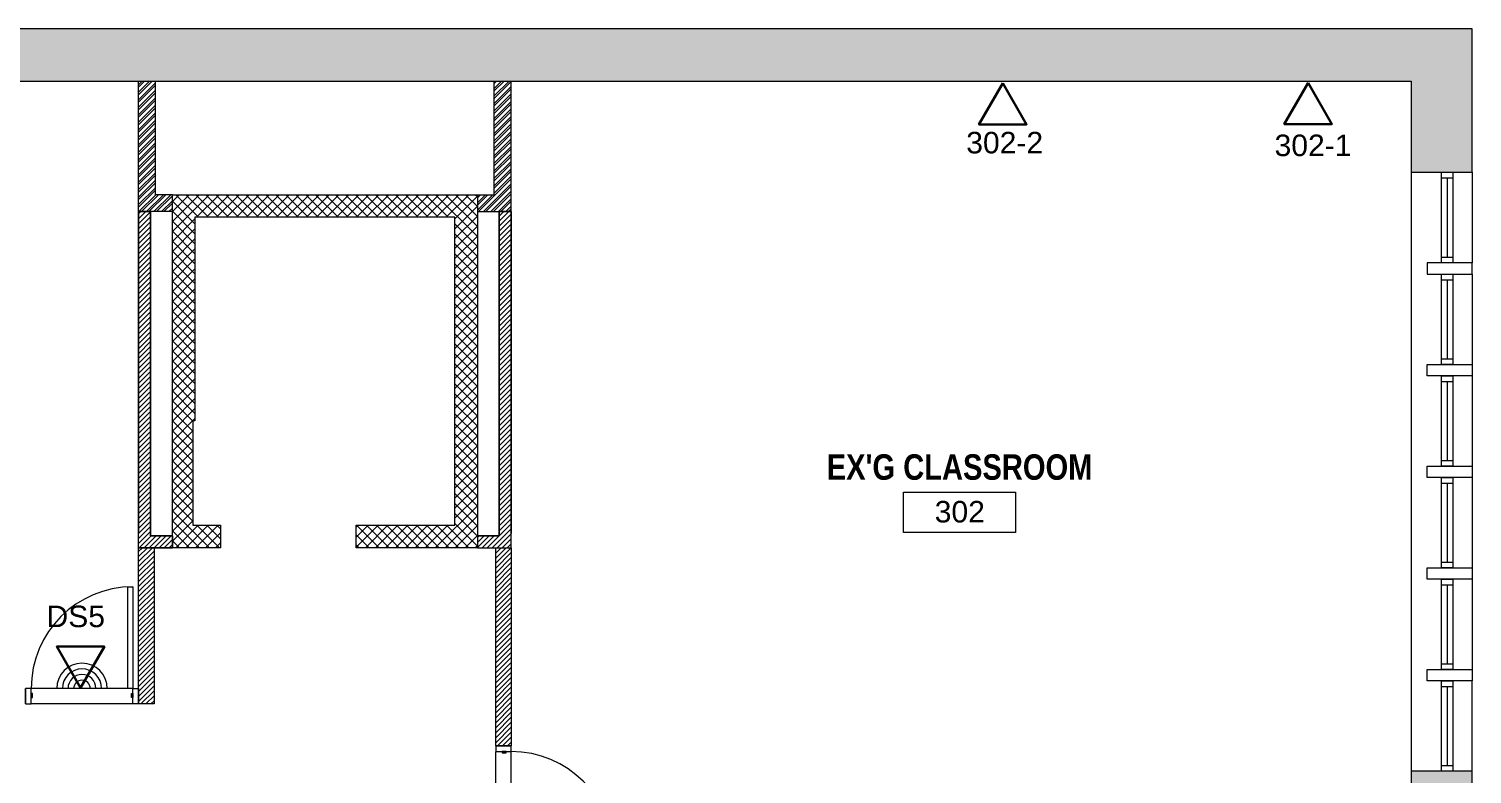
# Model space of a CAD drawing. Header units: inches. Extents: x 891 to 14187, y -1169 to 3232.
# Drawn here: x 12155 to 12666, y 2840 to 3103 of the extents above; entities that cross this region are included whole.
import ezdxf

# ---------------------------------------------------------------- set-up
doc = ezdxf.new("R2010")
doc.units = ezdxf.units.IN
doc.header["$MEASUREMENT"] = 0
doc.linetypes.add('IMPORT-IMPORT-HIDDEN2', pattern=[0.1875, 0.125, -0.0625])
for name, color, linetype, lineweight in [('_OPTEC_LAYER', 1, 'Continuous', 30), ('A-ANNO-RM TAG', 7, 'Continuous', 9), ('A-DOOR', 7, 'Continuous', 9), ('A-DOOR-HEAD', 7, 'IMPORT-IMPORT-HIDDEN2', 9), ('A-DOOR-JAMB', 7, 'Continuous', 9), ('A-Hatch', 7, 'Continuous', 9), ('A-HATCH-1HR', 7, 'Continuous', 9), ('A-HATCH-2 HR', 7, 'Continuous', 9), ('A-RECTORY - NIC', 7, 'Continuous', 9), ('A-WALL-INT NEW', 7, 'Continuous', 9), ('EX-EXT-CORE', 7, 'Continuous', 9), ('EX-Windows', 7, 'Continuous', 9), ('MUC-LOW_WALL', 7, 'Continuous', 9), ('SPEAKER', 10, 'Continuous', 20)]:
    doc.layers.add(name, color=color, linetype=linetype, lineweight=lineweight)
doc.styles.add('Arial', font='arial.ttf', dxfattribs={"height": 7.623})
doc.styles.add('Arial Narrow_B_1', font='ARIALNB.TTF', dxfattribs={"height": 40.064026})
doc.styles.add('Arial_1', font='arial.ttf', dxfattribs={"height": 7.5})
pattern_1 = [(45, (10684.5907, -25915.7292), (-1.32582521, 1.32582521), []), (45, (10685.4747, -25915.7292), (-1.32582521, 1.32582521), [])]

msp = doc.modelspace()

# ---------------------------------------------------------------- hatches: boundary and pattern name
at = {"layer": 'A-Hatch'}
for points in [[(11787.12, 3001.81), (11814.12, 3001.81), (11814.12, 3084.87), (12644.84, 3084.87), (12644.84, 3052.58), (12666.46, 3052.58), (12666.46, 3103.37), (11787.12, 3103.37)], [(12349.52, 2734.16), (12349.52, 2782.31), (12633.05, 2782.31), (12633.05, 2768.9), (12666.46, 2768.9), (12666.46, 2840.58), (12644.84, 2840.58), (12644.84, 2802.31), (12380.38, 2802.31), (12380.38, 2804.36), (12313.99, 2804.36), (12313.99, 2782.31), (12328.49, 2782.31), (12328.49, 2739.37), (12341.52, 2739.37), (12341.52, 2734.16)]]:
    msp.add_hatch(color=9, dxfattribs=at).paths.add_polyline_path(points)
at = {"layer": 'A-HATCH-1HR'}
h = msp.add_hatch(dxfattribs=at)
h.set_pattern_fill('FP_3', color=8, style=0, pattern_type=2)
h.set_pattern_definition([(45, (10684.5906, -13193.7242), (-0.88388348, 0.88388348), [])])
h.paths.add_polyline_path([(12206.23, 2919.67), (12206.23, 2923.92), (12198.48, 2923.92), (12198.48, 3038.67), (12194.23, 3038.67), (12194.23, 2919.67)])
h = msp.add_hatch(dxfattribs=at)
h.set_pattern_fill('FP_3', color=8, style=0, pattern_type=2)
h.set_pattern_definition([(45, (-1521.642, -16113.394), (-0.883883476, 0.883883476), [])])
h.paths.add_polyline_path([(12314.23, 2919.67), (12326.23, 2919.67), (12326.23, 3038.67), (12321.98, 3038.67), (12321.98, 2923.92), (12314.23, 2923.92)])
at = {"layer": 'A-HATCH-2 HR'}
h = msp.add_hatch(dxfattribs=at)
h.set_pattern_fill('FP_2', color=8, style=0, pattern_type=2)
h.set_pattern_definition(pattern_1)
h.paths.add_polyline_path([(12194.23, 3038.67), (12206.23, 3038.67), (12206.23, 3044.67), (12200.23, 3044.67), (12200.23, 3084.87), (12194.23, 3084.87)])
h = msp.add_hatch(dxfattribs=at)
h.set_pattern_fill('FP_2', color=8, style=0, pattern_type=2)
h.set_pattern_definition(pattern_1)
h.paths.add_polyline_path([(12314.23, 3038.67), (12326.23, 3038.67), (12326.23, 3084.87), (12320.23, 3084.87), (12320.23, 3044.67), (12314.23, 3044.67)])
h = msp.add_hatch(dxfattribs=at)
h.set_pattern_fill('FP_1', color=8, style=0, pattern_type=2)
h.set_pattern_definition([(45, (-7074.7333, -5338.6792), (-1.76776695, 1.76776695), []), (135, (-7074.7333, -5338.6792), (-1.76776695, -1.76776695), [])])
h.paths.add_polyline_path([(12271.29, 2919.67), (12314.23, 2919.67), (12314.23, 3044.67), (12206.23, 3044.67), (12206.23, 2919.67), (12223.29, 2919.67), (12223.29, 2927.67), (12213.43, 2927.67), (12213.43, 2964.56), (12214.23, 2964.56), (12214.23, 3036.67), (12306.23, 3036.67), (12306.23, 2927.67), (12271.29, 2927.67)])

# ---------------------------------------------------------------- linework, layer by layer
at = {"layer": '_OPTEC_LAYER', "color": 1, "lineweight": 30}
for points in [[(12500.24, 3084.16), (12491.8, 3069.54), (12508.68, 3069.54)], [(12608.36, 3084.31), (12599.91, 3069.69), (12616.8, 3069.69)], [(12173.72, 2870.04), (12182.16, 2884.66), (12165.28, 2884.66)]]:
    msp.add_lwpolyline(points, close=True, dxfattribs=at)
at = {"layer": 'A-ANNO-RM TAG', "color": 8, "flags": 128}
msp.add_lwpolyline([(12465.15, 2939.31), (12504.83, 2939.31), (12504.83, 2925.09), (12465.15, 2925.09)], close=True, dxfattribs=at)
at = {"layer": 'A-DOOR', "color": 8}
msp.add_lwpolyline([(12192.23, 2869.86), (12190.48, 2869.86), (12190.48, 2905.86), (12192.23, 2905.86)], close=True, dxfattribs=at)
for centre, start, end in [((12192.23, 2869.86), 90, 180), ((12326.22, 2811.53), 0, 90)]:
    msp.add_arc(centre, 36, start, end, dxfattribs=at)
at = {"layer": 'A-DOOR-HEAD', "color": 8}
for p, q in [((12192.23, 2869.86), (12156.23, 2869.86)), ((12192.23, 2864.36), (12156.23, 2864.36)), ((12320.72, 2811.53), (12320.72, 2847.53)), ((12326.22, 2811.53), (12326.22, 2847.53))]:
    msp.add_line(p, q, dxfattribs=at)
at = {"layer": 'A-DOOR-JAMB', "color": 8}
for points in [[(12154.23, 2864.36), (12156.23, 2864.36), (12156.23, 2869.86), (12154.23, 2869.86), (12154.23, 2864.36), (12154.23, 2869.86)], [(12194.23, 2864.36), (12192.23, 2864.36), (12192.23, 2869.86), (12194.23, 2869.86), (12194.23, 2864.36), (12194.23, 2869.86)], [(12320.72, 2849.53), (12320.72, 2847.53), (12326.22, 2847.53), (12326.22, 2849.53), (12320.72, 2849.53), (12326.22, 2849.53)]]:
    msp.add_lwpolyline(points, dxfattribs=at)
for points in [[(12156.23, 2866.61), (12156.73, 2866.61), (12156.73, 2868.11), (12156.23, 2868.11)], [(12192.23, 2866.61), (12191.73, 2866.61), (12191.73, 2868.11), (12192.23, 2868.11)], [(12322.97, 2847.53), (12322.97, 2847.03), (12324.47, 2847.03), (12324.47, 2847.53)]]:
    msp.add_lwpolyline(points, close=True, dxfattribs=at)
at = {"layer": 'A-HATCH-1HR', "color": 8}
for p, q in [((12194.23, 2918.29), (12195.61, 2919.67)), ((12194.23, 2916.52), (12197.38, 2919.67)), ((12194.23, 2914.75), (12199.15, 2919.67)), ((12194.23, 2912.98), (12199.73, 2918.48)), ((12320.73, 2919.56), (12320.84, 2919.67)), ((12320.73, 2917.8), (12322.61, 2919.67)), ((12320.73, 2916.03), (12324.37, 2919.67)), ((12320.73, 2914.26), (12326.14, 2919.67)), ((12194.23, 2911.22), (12199.73, 2916.72)), ((12194.23, 2909.45), (12199.73, 2914.95)), ((12194.23, 2907.68), (12199.73, 2913.18)), ((12320.73, 2912.49), (12326.23, 2917.99)), ((12320.73, 2910.73), (12326.23, 2916.22)), ((12320.73, 2908.96), (12326.23, 2914.46)), ((12194.23, 2905.91), (12199.73, 2911.41)), ((12194.23, 2904.15), (12199.73, 2909.65)), ((12194.23, 2902.38), (12199.73, 2907.88)), ((12320.73, 2907.19), (12326.23, 2912.69)), ((12320.73, 2905.42), (12326.23, 2910.92)), ((12320.73, 2903.65), (12326.23, 2909.15)), ((12194.23, 2900.61), (12199.73, 2906.11)), ((12194.23, 2898.84), (12199.73, 2904.34)), ((12320.73, 2901.89), (12326.23, 2907.39)), ((12320.73, 2900.12), (12326.23, 2905.62)), ((12320.73, 2898.35), (12326.23, 2903.85)), ((12194.23, 2897.07), (12199.73, 2902.57)), ((12194.23, 2895.31), (12199.73, 2900.81)), ((12194.23, 2893.54), (12199.73, 2899.04)), ((12320.73, 2896.58), (12326.23, 2902.08)), ((12320.73, 2894.82), (12326.23, 2900.31)), ((12320.73, 2893.05), (12326.23, 2898.55)), ((12194.23, 2891.77), (12199.73, 2897.27)), ((12194.23, 2890), (12199.73, 2895.5)), ((12194.23, 2888.24), (12199.73, 2893.74)), ((12320.73, 2891.28), (12326.23, 2896.78)), ((12320.73, 2889.51), (12326.23, 2895.01)), ((12320.73, 2887.74), (12326.23, 2893.24)), ((12194.23, 2886.47), (12199.73, 2891.97)), ((12194.23, 2884.7), (12199.73, 2890.2)), ((12194.23, 2882.93), (12199.73, 2888.43)), ((12320.73, 2885.98), (12326.23, 2891.47)), ((12320.73, 2884.21), (12326.23, 2889.71)), ((12320.73, 2882.44), (12326.23, 2887.94)), ((12194.23, 2881.16), (12199.73, 2886.66)), ((12194.23, 2879.4), (12199.73, 2884.9)), ((12194.23, 2877.63), (12199.73, 2883.13)), ((12320.73, 2880.67), (12326.23, 2886.17)), ((12320.73, 2878.91), (12326.23, 2884.4)), ((12320.73, 2877.14), (12326.23, 2882.63)), ((12194.23, 2875.86), (12199.73, 2881.36)), ((12194.23, 2874.09), (12199.73, 2879.59)), ((12194.23, 2872.33), (12199.73, 2877.83)), ((12320.73, 2875.37), (12326.23, 2880.87)), ((12320.73, 2873.6), (12326.23, 2879.1)), ((12320.73, 2871.83), (12326.23, 2877.33)), ((12194.23, 2870.56), (12199.73, 2876.06)), ((12194.23, 2868.79), (12199.73, 2874.29)), ((12194.23, 2867.02), (12199.73, 2872.52)), ((12320.73, 2870.07), (12326.23, 2875.56)), ((12320.73, 2868.3), (12326.23, 2873.79)), ((12194.23, 2865.25), (12199.73, 2870.75)), ((12195.11, 2864.36), (12199.73, 2868.99)), ((12196.88, 2864.36), (12199.73, 2867.22)), ((12320.73, 2866.53), (12326.23, 2872.03)), ((12320.73, 2864.76), (12326.23, 2870.26)), ((12320.73, 2863), (12326.23, 2868.49)), ((12198.64, 2864.36), (12199.73, 2865.45)), ((12320.73, 2861.23), (12326.23, 2866.72)), ((12320.73, 2859.46), (12326.23, 2864.95)), ((12320.73, 2857.69), (12326.23, 2863.19)), ((12320.73, 2855.92), (12326.23, 2861.42)), ((12320.73, 2854.16), (12326.23, 2859.65)), ((12320.73, 2852.39), (12326.22, 2857.88)), ((12320.73, 2850.62), (12326.22, 2856.11)), ((12321.41, 2849.53), (12326.22, 2854.35)), ((12323.18, 2849.53), (12326.22, 2852.58)), ((12324.95, 2849.53), (12326.22, 2850.81))]:
    msp.add_line(p, q, dxfattribs=at)
at = {"layer": 'A-WALL-INT NEW', "color": 8}
for p, q in [((12194.23, 3038.67), (12194.23, 3084.87)), ((12326.23, 3038.67), (12326.23, 3084.87)), ((12206.23, 3038.67), (12206.23, 3044.67)), ((12206.23, 3044.67), (12314.23, 3044.67)), ((12314.23, 3044.67), (12314.23, 3038.67)), ((12194.23, 3038.67), (12194.23, 2924.67)), ((12198.48, 3038.67), (12194.23, 3038.67)), ((12206.23, 3038.67), (12198.48, 3038.67)), ((12206.23, 2923.92), (12206.23, 3038.67)), ((12314.23, 3038.67), (12321.98, 3038.67)), ((12314.23, 3038.67), (12314.23, 2923.92)), ((12321.98, 3038.67), (12326.23, 3038.67)), ((12326.23, 3038.67), (12326.23, 2924.67)), ((12206.23, 2919.67), (12206.23, 2923.92)), ((12314.23, 2923.92), (12314.23, 2919.67)), ((12194.23, 2919.67), (12206.23, 2919.67)), ((12194.23, 2864.36), (12194.23, 2919.67)), ((12199.73, 2919.67), (12199.73, 2864.36)), ((12314.23, 2919.67), (12326.23, 2919.67)), ((12320.72, 2849.53), (12320.72, 2919.67)), ((12326.23, 2919.67), (12326.23, 2849.53)), ((12199.73, 2864.36), (12194.23, 2864.36)), ((12326.23, 2849.53), (12320.72, 2849.53))]:
    msp.add_line(p, q, dxfattribs=at)
at = {"layer": 'A-WALL-INT NEW', "color": 8, "flags": 128}
for points in [[(12206.23, 3044.67), (12200.23, 3044.67), (12200.23, 3084.87)], [(12314.23, 3044.67), (12320.23, 3044.67), (12320.23, 3084.87)], [(12206.23, 2919.67), (12194.23, 2919.67), (12194.23, 3038.67), (12198.48, 3038.67), (12198.48, 2923.92), (12206.23, 2923.92), (12206.23, 2919.67), (12194.23, 2919.67)], [(12206.23, 2923.92), (12198.48, 2923.92), (12198.48, 3038.67)], [(12271.29, 2927.67), (12306.23, 2927.67), (12306.23, 3036.67), (12214.23, 3036.67), (12214.23, 2964.56), (12213.43, 2964.56), (12213.43, 2927.67), (12223.29, 2927.67), (12223.29, 2919.67), (12206.23, 2919.67)], [(12314.23, 2919.67), (12271.29, 2919.67), (12271.29, 2927.67)]]:
    msp.add_lwpolyline(points, dxfattribs=at)
at = {"layer": 'A-WALL-INT NEW', "color": 8}
for points in [[(12314.23, 2919.67), (12326.23, 2919.67), (12326.23, 3038.67), (12321.98, 3038.67), (12321.98, 2923.92), (12314.23, 2923.92), (12314.23, 2919.67), (12326.23, 2919.67)], [(12314.23, 2923.92), (12321.98, 2923.92), (12321.98, 3038.67)]]:
    msp.add_lwpolyline(points, dxfattribs=at)
at = {"layer": 'EX-EXT-CORE', "color": 8}
for p, q in [((12194.23, 3084.87), (12200.23, 3084.87)), ((12200.23, 3084.87), (12320.23, 3084.87))]:
    msp.add_line(p, q, dxfattribs=at)
at = {"layer": 'EX-EXT-CORE', "color": 8, "flags": 128}
for points in [[(12326.23, 3084.87), (12644.84, 3084.87), (12644.84, 3052.58), (12666.46, 3052.58), (12666.46, 3103.37), (11787.12, 3103.37), (11787.12, 3001.81)], [(11798.62, 3001.81), (11787.12, 3001.81), (11814.12, 3001.81), (11814.12, 3084.87), (12192.23, 3084.87), (12194.23, 3084.87)], [(12320.23, 3084.87), (12322.23, 3084.87), (12326.23, 3084.87)], [(12666.46, 2708.9), (12666.46, 2840.58), (12644.84, 2840.58), (12644.84, 2802.31), (12380.38, 2802.31), (12380.38, 2804.36), (12322.23, 2804.36), (12313.99, 2804.36), (12313.99, 2782.31), (12328.49, 2782.31), (12328.49, 2771.36), (12328.49, 2739.37), (12341.52, 2739.37), (12341.52, 2734.16), (12349.52, 2734.16), (12349.52, 2782.31), (12633.05, 2782.31), (12633.05, 2768.9), (12666.46, 2768.9)]]:
    msp.add_lwpolyline(points, dxfattribs=at)
for points in [[(12666.46, 3020.58), (12650.53, 3020.58), (12650.53, 3016.58), (12666.46, 3016.58)], [(12666.46, 2984.58), (12666.46, 2980.58), (12650.53, 2980.58), (12650.53, 2984.58)], [(12666.46, 2948.58), (12666.46, 2944.58), (12650.53, 2944.58), (12650.53, 2948.58)], [(12666.46, 2912.58), (12666.46, 2908.58), (12650.53, 2908.58), (12650.53, 2912.58)], [(12666.46, 2876.58), (12666.46, 2872.58), (12650.53, 2872.58), (12650.53, 2876.58)]]:
    msp.add_lwpolyline(points, close=True, dxfattribs=at)
at = {"layer": 'EX-Windows', "color": 8}
for p, q in [((12644.84, 3052.58), (12644.84, 2840.58)), ((12655.65, 3020.58), (12655.65, 3052.58)), ((12655.65, 3052.58), (12659.65, 3052.58)), ((12659.65, 3052.58), (12659.65, 3020.58)), ((12666.46, 3052.58), (12666.46, 3020.58)), ((12655.65, 3050.58), (12659.65, 3050.58)), ((12657.65, 3050.58), (12657.65, 3022.58)), ((12655.65, 3022.58), (12659.65, 3022.58)), ((12659.65, 3020.58), (12655.65, 3020.58)), ((12655.65, 2984.58), (12655.65, 3016.58)), ((12655.65, 3016.58), (12659.65, 3016.58)), ((12659.65, 3016.58), (12659.65, 2984.58)), ((12666.46, 3016.58), (12666.46, 2984.58)), ((12655.65, 3014.58), (12659.65, 3014.58)), ((12657.65, 3014.58), (12657.65, 2986.58)), ((12655.65, 2986.58), (12659.65, 2986.58)), ((12659.65, 2984.58), (12655.65, 2984.58)), ((12655.65, 2948.58), (12655.65, 2980.58)), ((12655.65, 2980.58), (12659.65, 2980.58)), ((12659.65, 2980.58), (12659.65, 2948.58)), ((12666.46, 2980.58), (12666.46, 2948.58)), ((12655.65, 2978.58), (12659.65, 2978.58)), ((12657.65, 2978.58), (12657.65, 2950.58)), ((12655.65, 2950.58), (12659.65, 2950.58)), ((12659.65, 2948.58), (12655.65, 2948.58)), ((12655.65, 2912.58), (12655.65, 2944.58)), ((12655.65, 2944.58), (12659.65, 2944.58)), ((12659.65, 2944.58), (12659.65, 2912.58)), ((12666.46, 2944.58), (12666.46, 2912.58)), ((12655.65, 2942.58), (12659.65, 2942.58)), ((12657.65, 2942.58), (12657.65, 2914.58)), ((12655.65, 2914.58), (12659.65, 2914.58)), ((12659.65, 2912.58), (12655.65, 2912.58)), ((12655.65, 2876.58), (12655.65, 2908.58)), ((12655.65, 2908.58), (12659.65, 2908.58)), ((12659.65, 2908.58), (12659.65, 2876.58)), ((12666.46, 2908.58), (12666.46, 2876.58)), ((12655.65, 2906.58), (12659.65, 2906.58)), ((12657.65, 2906.58), (12657.65, 2878.58)), ((12655.65, 2878.58), (12659.65, 2878.58)), ((12659.65, 2876.58), (12655.65, 2876.58)), ((12655.65, 2840.58), (12655.65, 2872.58)), ((12655.65, 2872.58), (12659.65, 2872.58)), ((12659.65, 2872.58), (12659.65, 2840.58)), ((12666.46, 2840.58), (12666.46, 2872.58)), ((12655.65, 2870.58), (12659.65, 2870.58)), ((12657.65, 2870.58), (12657.65, 2842.58)), ((12655.65, 2842.58), (12659.65, 2842.58)), ((12659.65, 2840.58), (12655.65, 2840.58))]:
    msp.add_line(p, q, dxfattribs=at)
at = {"layer": 'MUC-LOW_WALL', "color": 8}
for p, q in [((12644.84, 3052.58), (12644.84, 2840.58)), ((12666.46, 3052.58), (12666.46, 3020.58)), ((12666.46, 3016.58), (12666.46, 2984.58)), ((12666.46, 2980.58), (12666.46, 2948.58)), ((12666.46, 2944.58), (12666.46, 2912.58)), ((12666.46, 2908.58), (12666.46, 2876.58)), ((12666.46, 2840.58), (12666.46, 2872.58))]:
    msp.add_line(p, q, dxfattribs=at)
at = {"layer": 'SPEAKER', "color": 3}
for radius in [8.94, 6.94, 4.94, 2.93]:
    msp.add_arc((12174.23, 2869.86), radius, 0, 180, dxfattribs=at)

# ---------------------------------------------------------------- texts
at = {"layer": '_OPTEC_LAYER', "color": 1, "char_height": 7.623, "attachment_point": 1, "style": 'Arial'}
for s, insert in [('302-2', (12487.33, 3066.91)), ('302-1', (12596.51, 3065.94)), ('DS5', (12161.67, 2899.18))]:
    msp.add_mtext_dynamic_manual_height_columns(s, width=5.9059, gutter_width=1, heights=[0.748], dxfattribs=dict(at, insert=insert))
at = {"layer": 'A-RECTORY - NIC'}
for s, height, style, p in [("EX'G CLASSROOM", 9, 'Arial Narrow_B_1', (12437.93, 2943.75)), ('302', 7.623, 'Arial_1', (12476.17, 2928.62))]:
    msp.add_text(s, height=height, dxfattribs=dict(at, style=style)).set_placement(p)

doc.saveas('drawing.dxf')
